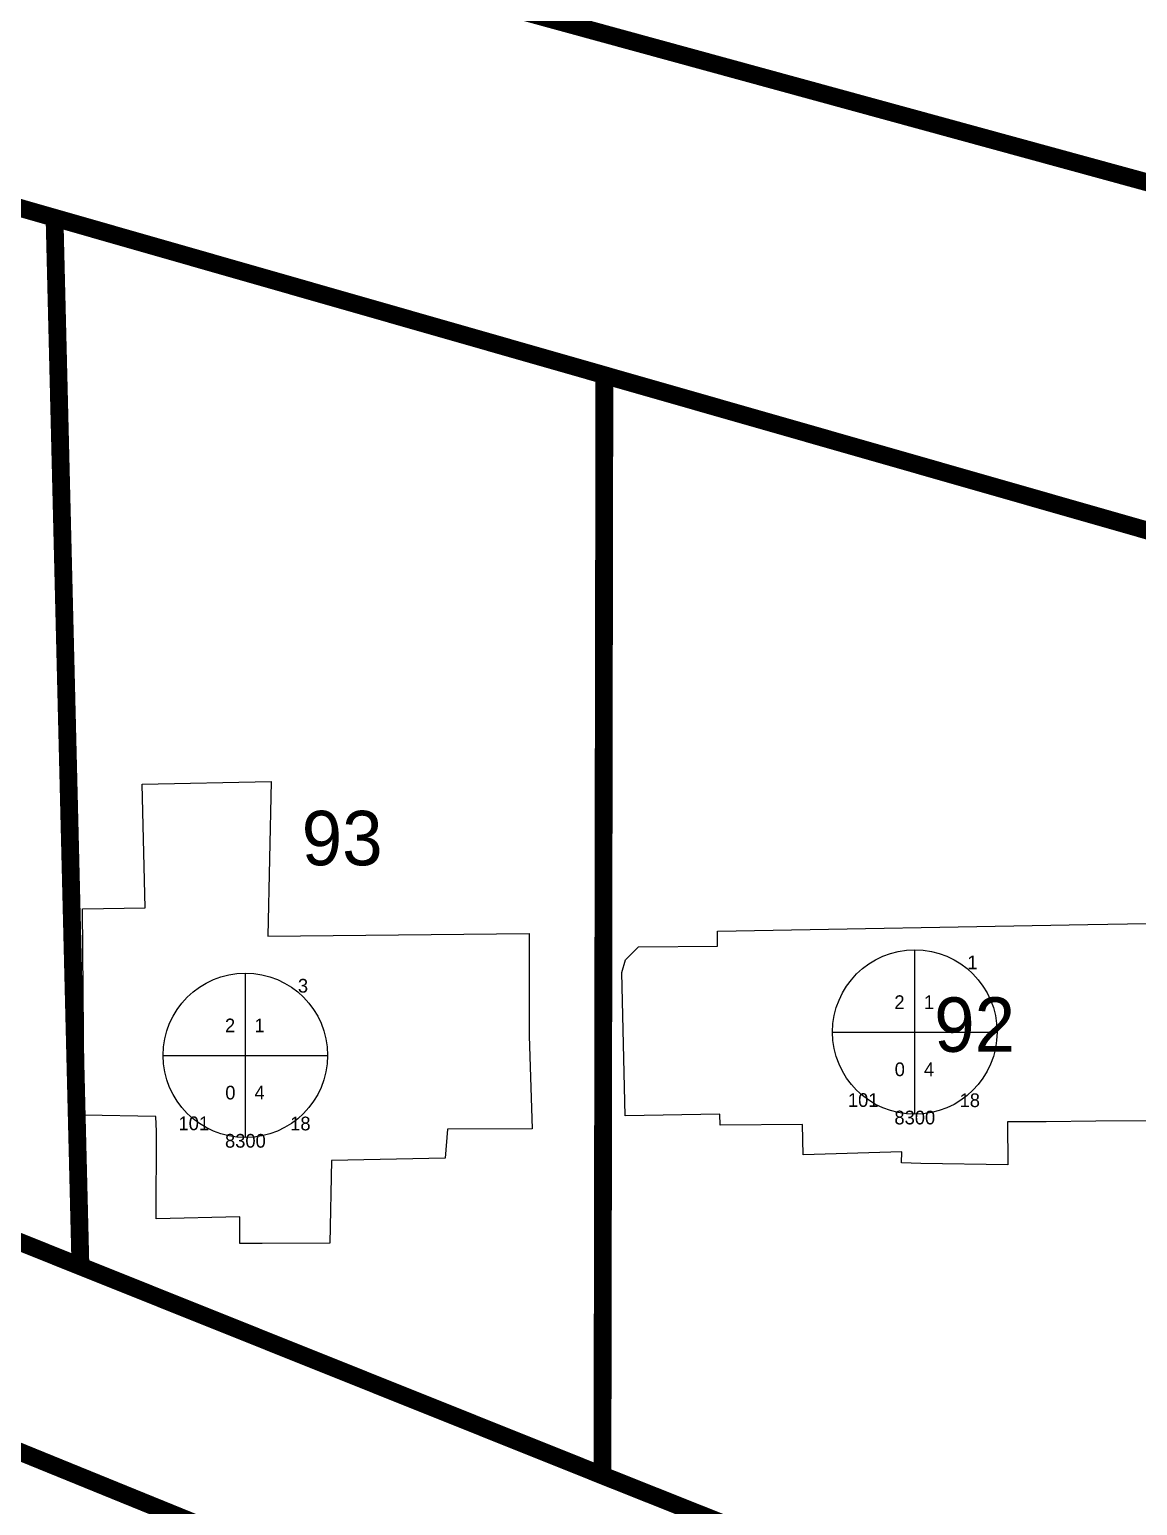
# Model space of a CAD drawing. Header units: inches. Extents: x 179568 to 180433, y 653998 to 654850.
# Drawn here: x 179870.9 to 179911.3, y 654417.8 to 654471.6 of the extents above; entities that cross this region are included whole.
import ezdxf
from ezdxf.enums import TextEntityAlignment as Align

# ---------------------------------------------------------------- set-up
doc = ezdxf.new("R2010")
doc.units = ezdxf.units.IN
doc.header["$MEASUREMENT"] = 0
for name, color, linetype in [('2200', 254, 'Continuous'), ('2203', 7, 'Continuous'), ('2206', 255, 'Continuous'), ('9100', 255, 'Continuous'), ('chelkot lines', 1, 'Continuous'), ('chelkot numbers', 1, 'Continuous')]:
    doc.layers.add(name, color=color, linetype=linetype)
doc.styles.add('HEBTXT', font='HEBTXT.shx')
doc.styles.get("Standard").update_dxf_attribs({"font": 'arial.ttf'})

# ---------------------------------------------------------------- blocks, each defined once
blk = doc.blocks.new('2206')
at = {"color": 0, "lineweight": -2}
for p, q in [((0, -7.5), (0, 7.5)), ((-7.5, 0), (7.5, 0))]:
    blk.add_line(p, q, dxfattribs=at)
blk.add_circle((0, 0), 7.5, dxfattribs=at)
at = {"color": 0, "lineweight": -2, "style": 'HEBTXT'}
for tag, p in [('NUM-FLOORS', (-0.9326794411930036, 2.09944040011563)), ('NUM-BUSNS-CUR', (-0.9046843154182731, -4.023433771471908))]:
    blk.add_attdef(tag, text='', height=2, dxfattribs=at).set_placement(p, align=Align.RIGHT)
for tag, p in [('NUM-ENTR', (0.8310165110487883, 2.09944040011563)), ('NUM-APTS-CUR', (0.8310165110487883, -4.023433771471908))]:
    blk.add_attdef(tag, p, '', height=2, dxfattribs=at)
at = {"lineweight": -2, "style": 'HEBTXT', "flags": 1}
for tag, p in [('CITY-CODE', (0, -12.5)), ('STREET-CODE', (0, -15)), ('STRT_TYPE', (0, -27.5)), ('STREET-CODE-2', (0, -30))]:
    blk.add_attdef(tag, text='', height=2, dxfattribs=at).set_placement(p, align=Align.CENTER)
at = {"color": 0, "lineweight": -2, "style": 'HEBTXT'}
blk.add_attdef('BLDG-TYPE', text='', height=2, dxfattribs=at).set_placement((0, -22.5), align=Align.CENTER)
at = {"lineweight": -2, "style": 'HEBTXT'}
for tag, p in [('BLDG-NUM-2', (0, -32.5)), ('BLDG-LETTER-2', (0, -35))]:
    blk.add_attdef(tag, text='', height=2, dxfattribs=at).set_placement(p, align=Align.CENTER)
at = {"layer": '2203', "lineweight": -2, "style": 'HEBTXT'}
for tag, p in [('BLDG-NUM', (0, -17.5)), ('BLDG-LETTER', (0, -20))]:
    blk.add_attdef(tag, text='', height=2, dxfattribs=at).set_placement(p, align=Align.CENTER)

msp = doc.modelspace()

# ---------------------------------------------------------------- linework, layer by layer
at = {"layer": '2200'}
for points in [[(179879.6, 654438.55, 65.04000000000002), (179889.13, 654438.64, 65.04000000000002), (179889.13, 654434.91, 66.26), (179889.25, 654431.52, 64.85000000000001), (179886.15, 654431.51, 64.85000000000001), (179886.07, 654430.4500000001, 64.57), (179881.93, 654430.37, 64.57), (179881.86, 654427.35, 62.18), (179879.4, 654427.3400000001, 62.18), (179878.58, 654427.3400000001, 62.18), (179878.58, 654428.3100000002, 62.18), (179875.53, 654428.24, 62.18), (179875.54, 654431.42, 64.85000000000001), (179875.51, 654431.9700000001, 65.09), (179872.9, 654432.02, 62.37), (179872.84, 654439.55, 61.53), (179875.13, 654439.5800000001, 62.66), (179875.02, 654444.0900000001, 61.87), (179879.72, 654444.19, 62.13), (179879.72, 654444.19, 62.13)], [(179913.25, 654431.8100000002, 64.98), (179909.81, 654431.8, 64.98), (179908, 654431.78, 64.85000000000001), (179906.59, 654431.77, 64.85000000000001), (179906.6, 654430.2100000001, 62.17), (179903.43, 654430.26, 62.17), (179902.72, 654430.28, 62.17), (179902.73, 654430.6800000002, 62.17), (179899.13, 654430.57, 64.32), (179899.11, 654431.6800000002, 64.85000000000001), (179896.1, 654431.65, 64.85000000000001), (179896.09, 654432.05, 65.02), (179892.64, 654431.99, 62.28), (179892.52, 654437.2200000001, 62.28), (179892.65, 654437.69, 62.28), (179893.12, 654438.16, 62.28), (179896.01, 654438.1800000002, 65.07), (179896, 654438.73, 64.85000000000001), (179909.52, 654438.9700000001, 64.98), (179913.14, 654439.03, 64.98), (179913.09, 654435.51, 66.63000000000001), (179913.09, 654435.51, 66.63000000000001)]]:
    msp.add_polyline3d(points, close=True, dxfattribs=at)
at = {"layer": 'chelkot lines', "color": 160, "linetype": 'Continuous', "true_color": 0x2323ff, "const_width": 0.65}
for points in [[(179745.67, 654477.3500000015), (179771.3619999997, 654467.1270000002), (179791.4780000001, 654459.0690000021), (179811.3620000006, 654451.103000002), (179831.961000001, 654442.8520000019), (179851.5390000018, 654435.0089999995), (179872.7649999997, 654426.5059999991), (179891.8090000013, 654418.8780000025), (179891.8090000013, 654418.8780000025), (179910.2610000009, 654411.5270000008), (179908.932000001, 654408.0910000037), (179885.3200000012, 654347.0300000011), (179876.4699999997, 654351.0399999991), (179885.2699999996, 654373.7699999996), (179889.2500000009, 654384.0300000011), (179898.6500000003, 654408.3000000009), (179875.709999999, 654417.6400000005), (179852.5500000007, 654427.0700000022), (179829.3799999999, 654436.5100000016), (179806.2199999997, 654445.9400000032), (179783.0500000007, 654455.3699999992), (179759.8899999996, 654464.8000000009), (179736.7199999987, 654474.2400000001)], [(179888.0781000014, 654472.5000000037), (179918.4688000017, 654464.1875000017)], [(179918.4688000017, 654464.1875000017), (179888.0781000014, 654472.5000000037)], [(179914.5300000013, 654452.5300000032), (179891.8800000008, 654459.0100000015), (179871.8200000012, 654464.75), (179851.7699999986, 654470.4900000021)], [(179910.2610000009, 654411.5270000008), (179891.8090000013, 654418.8780000025), (179891.8800000008, 654459.0100000015), (179914.5300000013, 654452.5300000032)]]:
    msp.add_lwpolyline(points, dxfattribs=at)
for points in [[(179871.8200000012, 654464.75), (179872.7649999997, 654426.5059999991), (179851.5390000018, 654435.0089999995), (179851.7699999986, 654470.4900000021), (179871.8200000012, 654464.75)], [(179891.8800000008, 654459.0100000015), (179891.8090000013, 654418.8780000025), (179872.7649999997, 654426.5059999991), (179871.8200000012, 654464.75), (179891.8800000008, 654459.0100000015)], [(179875.709999999, 654417.6400000005), (179865.8800000008, 654393.5499999989), (179842.7199999997, 654402.9900000041), (179852.5500000007, 654427.0700000022), (179875.709999999, 654417.6400000005)], [(179898.6500000003, 654408.3000000009), (179889.2500000009, 654384.0300000011), (179865.8800000008, 654393.5499999989), (179875.709999999, 654417.6400000005), (179898.6500000003, 654408.3000000009)]]:
    msp.add_lwpolyline(points, close=True, dxfattribs=at)

# ---------------------------------------------------------------- block references
at = {"layer": '2206'}
ref = msp.add_blockref('2206', (179903.204, 654435.0499938378), dxfattribs=dict(at, xscale=0.4, yscale=0.4))
ref.add_attrib('CITY_CODE', '8300', dxfattribs={"layer": '9100', "color": 7, "height": 0.5, "style": 'HEBTXT'}).set_placement((179903.204, 654431.6821638256), align=Align.CENTER)
ref.add_attrib('STREET_COD', '101', dxfattribs={"layer": '9100', "color": 7, "height": 0.5, "style": 'HEBTXT'}).set_placement((179901.3219024847, 654432.3197682367), align=Align.CENTER)
ref.add_attrib('BLDG_NUM', '1', dxfattribs={"layer": '2203', "color": 7, "height": 0.5, "style": 'HEBTXT'}).set_placement((179905.3051359996, 654437.3391000853), align=Align.CENTER)
ref.add_attrib('STRT_TYPE', '18', dxfattribs={"layer": '9100', "color": 7, "height": 0.5, "style": 'HEBTXT'}).set_placement((179905.2098642885, 654432.3133031253), align=Align.CENTER)
ref.add_attrib('NUM_FLOORS', '2', dxfattribs={"layer": '0', "color": 0, "height": 0.5, "style": 'HEBTXT'}).set_placement((179902.8309282235, 654435.8897699979), align=Align.RIGHT)
ref.add_attrib('NUM_ENTR', '1', (179903.5364066044, 654435.8897699979), dxfattribs={"layer": '0', "color": 0, "height": 0.5, "style": 'HEBTXT'})
ref.add_attrib('NUM_APTS_C', '4', (179903.5364066044, 654433.4406203292), dxfattribs={"layer": '0', "color": 0, "height": 0.5, "style": 'HEBTXT'})
ref.add_attrib('NUM_BUSNS_', '0', dxfattribs={"layer": '0', "color": 0, "height": 0.5, "style": 'HEBTXT'}).set_placement((179902.8421262738, 654433.4406203292), align=Align.RIGHT)
ref = msp.add_blockref('2206', (179878.7827, 654434.2008), dxfattribs=dict(at, xscale=0.4, yscale=0.4))
ref.add_attrib('CITY_CODE', '8300', dxfattribs={"layer": '9100', "color": 7, "height": 0.5, "style": 'HEBTXT'}).set_placement((179878.7827, 654430.8329699878), align=Align.CENTER)
ref.add_attrib('STREET_COD', '101', dxfattribs={"layer": '9100', "color": 7, "height": 0.5, "style": 'HEBTXT'}).set_placement((179876.9006024847, 654431.4705743989), align=Align.CENTER)
ref.add_attrib('BLDG_NUM', '3', dxfattribs={"layer": '2203', "color": 7, "height": 0.5, "style": 'HEBTXT'}).set_placement((179880.8838359996, 654436.4899062475), align=Align.CENTER)
ref.add_attrib('STRT_TYPE', '18', dxfattribs={"layer": '9100', "color": 7, "height": 0.5, "style": 'HEBTXT'}).set_placement((179880.7885642885, 654431.4641092875), align=Align.CENTER)
ref.add_attrib('NUM_FLOORS', '2', dxfattribs={"layer": '0', "color": 0, "height": 0.5, "style": 'HEBTXT'}).set_placement((179878.4096282235, 654435.0405761601), align=Align.RIGHT)
ref.add_attrib('NUM_ENTR', '1', (179879.1151066044, 654435.0405761601), dxfattribs={"layer": '0', "color": 0, "height": 0.5, "style": 'HEBTXT'})
ref.add_attrib('NUM_APTS_C', '4', (179879.1151066044, 654432.5914264914), dxfattribs={"layer": '0', "color": 0, "height": 0.5, "style": 'HEBTXT'})
ref.add_attrib('NUM_BUSNS_', '0', dxfattribs={"layer": '0', "color": 0, "height": 0.5, "style": 'HEBTXT'}).set_placement((179878.4208262739, 654432.5914264914), align=Align.RIGHT)

# ---------------------------------------------------------------- texts
at = {"layer": 'chelkot numbers', "color": 160, "true_color": 0x2323ff, "char_height": 0.2, "width": 2.910491791459828, "attachment_point": 7}
for s, insert in [('\\fMS Shell Dlg 2|i0|b0;\\H1.98443;93', (179880.8369048765, 654441.1050321326)), ('\\fMS Shell Dlg 2|i0|b0;\\H1.98443;92', (179903.9120664913, 654434.3013627763))]:
    msp.add_mtext(s, dxfattribs=dict(at, insert=insert))

doc.saveas('drawing.dxf')
